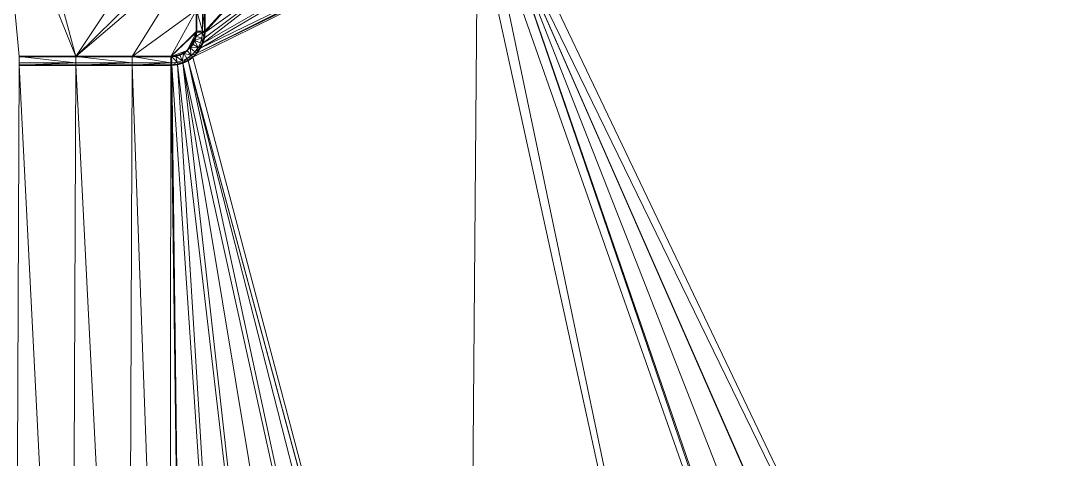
# Model space of a CAD drawing. Header units: metres. Extents: x 246428 to 246884, y 7418966 to 7419490.
# Drawn here: x 246662.37 to 246680.49, y 7419399.29 to 7419407.04 of the extents above; entities that cross this region are included whole.
import ezdxf

# ---------------------------------------------------------------- set-up
doc = ezdxf.new("R2010")
doc.units = ezdxf.units.M
doc.linetypes.add('blank name', pattern=[0])
doc.layers.add('_12D_UNMAPPED', color=7, linetype='Continuous')
for name, color, linetype, lineweight, true_color in [('KERB_BACK', 7, 'Continuous', 35, 0x5fd2ff), ('KERB_LINE', 7, 'Continuous', 18, 0xb9b9b9), ('KERB_LIP', 7, 'Continuous', 35, 0x5fd2ff), ('KERB_TOP', 7, 'Continuous', 18, 0xb9b9b9)]:
    doc.layers.add(name, color=color, linetype=linetype, lineweight=lineweight, true_color=true_color)

msp = doc.modelspace()

# ---------------------------------------------------------------- linework, layer by layer
at = {"layer": '_12D_UNMAPPED', "color": 3, "linetype": 'blank name', "lineweight": 0}
for points in [[(246681.029, 7419388.055, 34.594), (246670.921, 7419409.217, 34.197), (246681.454, 7419414.055, 34.341)], [(246662.427, 7419409.825, 34.184), (246663.346, 7419406.407, 34.239), (246662.048, 7419409.642, 34.179)], [(246665.134, 7419409.089, 34.245), (246663.346, 7419406.407, 34.239), (246662.427, 7419409.825, 34.184)], [(246663.346, 7419406.407, 34.239), (246662.346, 7419406.407, 34.221), (246662.048, 7419409.642, 34.179)], [(246681.029, 7419388.055, 34.594), (246670.796, 7419409.061, 34.195), (246670.921, 7419409.217, 34.197)], [(246665.435, 7419408.466, 34.257), (246663.346, 7419406.407, 34.239), (246665.134, 7419409.089, 34.245)], [(246677.979, 7419388.055, 34.538), (246670.634, 7419408.945, 34.193), (246670.796, 7419409.061, 34.195)], [(246678.029, 7419388.055, 34.539), (246677.979, 7419388.055, 34.538), (246670.796, 7419409.061, 34.195)], [(246679.029, 7419388.055, 34.557), (246678.029, 7419388.055, 34.539), (246670.796, 7419409.061, 34.195)], [(246680.008, 7419388.055, 34.575), (246679.029, 7419388.055, 34.557), (246670.796, 7419409.061, 34.195)], [(246680.029, 7419388.055, 34.575), (246680.008, 7419388.055, 34.575), (246670.796, 7419409.061, 34.195)], [(246681.029, 7419388.055, 34.594), (246680.029, 7419388.055, 34.575), (246670.796, 7419409.061, 34.195)], [(246670.448, 7419408.874, 34.191), (246670.279, 7419388.055, 34.397), (246665.414, 7419406.396, 34.125)], [(246665.414, 7419406.396, 34.125), (246665.485, 7419406.467, 34.126), (246670.448, 7419408.874, 34.191)], [(246665.485, 7419406.467, 34.126), (246670.295, 7419408.855, 34.19), (246670.448, 7419408.874, 34.191)], [(246670.279, 7419408.855, 34.189), (246665.485, 7419406.467, 34.126), (246665.543, 7419406.548, 34.126)], [(246665.485, 7419406.467, 34.126), (246670.279, 7419408.855, 34.189), (246670.295, 7419408.855, 34.19)], [(246665.543, 7419406.548, 34.126), (246665.587, 7419406.637, 34.126), (246669.449, 7419408.855, 34.174)], [(246670.279, 7419408.855, 34.189), (246665.543, 7419406.548, 34.126), (246669.449, 7419408.855, 34.174)], [(246665.587, 7419406.637, 34.126), (246668.449, 7419408.855, 34.156), (246669.449, 7419408.855, 34.174)], [(246665.587, 7419406.637, 34.126), (246665.616, 7419406.733, 34.125), (246668.449, 7419408.855, 34.156)], [(246665.616, 7419406.733, 34.125), (246665.628, 7419406.832, 34.125), (246668.449, 7419408.855, 34.156)], [(246665.628, 7419406.832, 34.125), (246665.629, 7419406.857, 34.124), (246667.449, 7419408.855, 34.138)], [(246665.628, 7419406.832, 34.125), (246667.449, 7419408.855, 34.138), (246668.449, 7419408.855, 34.156)], [(246665.629, 7419406.857, 34.124), (246665.629, 7419407.232, 34.121), (246667.449, 7419408.855, 34.138)], [(246675.008, 7419388.055, 34.484), (246670.279, 7419388.055, 34.397), (246670.448, 7419408.874, 34.191)], [(246675.008, 7419388.055, 34.484), (246670.448, 7419408.874, 34.191), (246670.634, 7419408.945, 34.193)], [(246677.979, 7419388.055, 34.538), (246675.008, 7419388.055, 34.484), (246670.634, 7419408.945, 34.193)], [(246665.479, 7419408.232, 34.261), (246663.346, 7419406.407, 34.239), (246665.435, 7419408.466, 34.257)], [(246664.346, 7419406.407, 34.257), (246663.346, 7419406.407, 34.239), (246665.479, 7419408.232, 34.261)], [(246665.479, 7419407.232, 34.271), (246664.346, 7419406.407, 34.257), (246665.479, 7419408.232, 34.261)], [(246665.029, 7419406.407, 34.27), (246664.346, 7419406.407, 34.257), (246665.479, 7419407.232, 34.271)], [(246665.479, 7419406.857, 34.274), (246665.029, 7419406.407, 34.27), (246665.479, 7419407.232, 34.271)], [(246665.589, 7419406.857, 34.274), (246665.479, 7419406.857, 34.274), (246665.479, 7419407.232, 34.271)], [(246665.589, 7419407.232, 34.271), (246665.589, 7419406.857, 34.274), (246665.479, 7419407.232, 34.271)], [(246665.629, 7419406.857, 34.124), (246665.589, 7419406.857, 34.274), (246665.589, 7419407.232, 34.271)], [(246665.629, 7419407.232, 34.121), (246665.629, 7419406.857, 34.124), (246665.589, 7419407.232, 34.271)], [(246665.479, 7419406.838, 34.275), (246665.029, 7419406.407, 34.27), (246665.479, 7419406.857, 34.274)], [(246665.589, 7419406.857, 34.274), (246665.589, 7419406.834, 34.275), (246665.479, 7419406.857, 34.274)], [(246665.589, 7419406.834, 34.275), (246665.479, 7419406.838, 34.275), (246665.479, 7419406.857, 34.274)], [(246665.629, 7419406.857, 34.124), (246665.628, 7419406.832, 34.125), (246665.589, 7419406.857, 34.274)], [(246665.628, 7419406.832, 34.125), (246665.589, 7419406.834, 34.275), (246665.589, 7419406.857, 34.274)], [(246665.317, 7419406.512, 34.275), (246665.029, 7419406.407, 34.27), (246665.479, 7419406.838, 34.275)], [(246665.469, 7419406.764, 34.275), (246665.317, 7419406.512, 34.275), (246665.479, 7419406.838, 34.275)], [(246665.415, 7419406.625, 34.276), (246665.317, 7419406.512, 34.275), (246665.469, 7419406.764, 34.275)], [(246665.448, 7419406.692, 34.276), (246665.415, 7419406.625, 34.276), (246665.469, 7419406.764, 34.275)], [(246665.509, 7419406.568, 34.276), (246665.415, 7419406.625, 34.276), (246665.448, 7419406.692, 34.276)], [(246665.577, 7419406.741, 34.275), (246665.448, 7419406.692, 34.276), (246665.469, 7419406.764, 34.275)], [(246665.577, 7419406.741, 34.275), (246665.55, 7419406.652, 34.276), (246665.448, 7419406.692, 34.276)], [(246665.55, 7419406.652, 34.276), (246665.509, 7419406.568, 34.276), (246665.448, 7419406.692, 34.276)], [(246665.589, 7419406.834, 34.275), (246665.469, 7419406.764, 34.275), (246665.479, 7419406.838, 34.275)], [(246665.589, 7419406.834, 34.275), (246665.577, 7419406.741, 34.275), (246665.469, 7419406.764, 34.275)], [(246665.587, 7419406.637, 34.126), (246665.55, 7419406.652, 34.276), (246665.577, 7419406.741, 34.275)], [(246665.616, 7419406.733, 34.125), (246665.577, 7419406.741, 34.275), (246665.589, 7419406.834, 34.275)], [(246665.616, 7419406.733, 34.125), (246665.587, 7419406.637, 34.126), (246665.577, 7419406.741, 34.275)], [(246665.628, 7419406.832, 34.125), (246665.616, 7419406.733, 34.125), (246665.589, 7419406.834, 34.275)], [(246665.189, 7419406.436, 34.273), (246665.029, 7419406.407, 34.27), (246665.317, 7419406.512, 34.275)], [(246665.256, 7419406.469, 34.274), (246665.189, 7419406.436, 34.273), (246665.317, 7419406.512, 34.275)], [(246665.388, 7419406.427, 34.275), (246665.256, 7419406.469, 34.274), (246665.317, 7419406.512, 34.275)], [(246665.371, 7419406.564, 34.276), (246665.317, 7419406.512, 34.275), (246665.415, 7419406.625, 34.276)], [(246665.388, 7419406.427, 34.275), (246665.317, 7419406.512, 34.275), (246665.371, 7419406.564, 34.276)], [(246665.509, 7419406.568, 34.276), (246665.371, 7419406.564, 34.276), (246665.415, 7419406.625, 34.276)], [(246665.509, 7419406.568, 34.276), (246665.454, 7419406.493, 34.276), (246665.371, 7419406.564, 34.276)], [(246665.454, 7419406.493, 34.276), (246665.388, 7419406.427, 34.275), (246665.371, 7419406.564, 34.276)], [(246665.485, 7419406.467, 34.126), (246665.388, 7419406.427, 34.275), (246665.454, 7419406.493, 34.276)], [(246665.543, 7419406.548, 34.126), (246665.454, 7419406.493, 34.276), (246665.509, 7419406.568, 34.276)], [(246665.543, 7419406.548, 34.126), (246665.485, 7419406.467, 34.126), (246665.454, 7419406.493, 34.276)], [(246665.587, 7419406.637, 34.126), (246665.509, 7419406.568, 34.276), (246665.55, 7419406.652, 34.276)], [(246665.587, 7419406.637, 34.126), (246665.543, 7419406.548, 34.126), (246665.509, 7419406.568, 34.276)], [(246663.346, 7419406.297, 34.239), (246662.346, 7419406.407, 34.221), (246663.346, 7419406.407, 34.239)], [(246663.346, 7419406.297, 34.239), (246662.346, 7419406.297, 34.221), (246662.346, 7419406.407, 34.221)], [(246664.346, 7419406.297, 34.257), (246663.346, 7419406.297, 34.239), (246663.346, 7419406.407, 34.239)], [(246664.346, 7419406.297, 34.257), (246663.346, 7419406.407, 34.239), (246664.346, 7419406.407, 34.257)], [(246665.029, 7419406.297, 34.27), (246664.346, 7419406.297, 34.257), (246664.346, 7419406.407, 34.257)], [(246665.029, 7419406.297, 34.27), (246664.346, 7419406.407, 34.257), (246665.029, 7419406.407, 34.27)], [(246665.117, 7419406.416, 34.272), (246665.029, 7419406.407, 34.27), (246665.189, 7419406.436, 34.273)], [(246665.042, 7419406.407, 34.27), (246665.029, 7419406.407, 34.27), (246665.117, 7419406.416, 34.272)], [(246665.045, 7419406.297, 34.27), (246665.029, 7419406.297, 34.27), (246665.042, 7419406.407, 34.27)], [(246665.029, 7419406.297, 34.27), (246665.029, 7419406.407, 34.27), (246665.042, 7419406.407, 34.27)], [(246665.138, 7419406.308, 34.272), (246665.042, 7419406.407, 34.27), (246665.117, 7419406.416, 34.272)], [(246665.138, 7419406.308, 34.272), (246665.045, 7419406.297, 34.27), (246665.042, 7419406.407, 34.27)], [(246665.046, 7419406.257, 34.12), (246665.045, 7419406.297, 34.27), (246665.138, 7419406.308, 34.272)], [(246665.146, 7419406.268, 34.122), (246665.046, 7419406.257, 34.12), (246665.138, 7419406.308, 34.272)], [(246665.228, 7419406.333, 34.273), (246665.117, 7419406.416, 34.272), (246665.189, 7419406.436, 34.273)], [(246665.228, 7419406.333, 34.273), (246665.138, 7419406.308, 34.272), (246665.117, 7419406.416, 34.272)], [(246665.242, 7419406.296, 34.123), (246665.138, 7419406.308, 34.272), (246665.228, 7419406.333, 34.273)], [(246665.242, 7419406.296, 34.123), (246665.146, 7419406.268, 34.122), (246665.138, 7419406.308, 34.272)], [(246665.228, 7419406.333, 34.273), (246665.189, 7419406.436, 34.273), (246665.256, 7419406.469, 34.274)], [(246665.312, 7419406.374, 34.274), (246665.228, 7419406.333, 34.273), (246665.256, 7419406.469, 34.274)], [(246665.242, 7419406.296, 34.123), (246665.228, 7419406.333, 34.273), (246665.312, 7419406.374, 34.274)], [(246665.332, 7419406.339, 34.124), (246665.242, 7419406.296, 34.123), (246665.312, 7419406.374, 34.274)], [(246669.271, 7419388.055, 34.379), (246665.242, 7419406.296, 34.123), (246665.332, 7419406.339, 34.124)], [(246665.388, 7419406.427, 34.275), (246665.312, 7419406.374, 34.274), (246665.256, 7419406.469, 34.274)], [(246665.414, 7419406.396, 34.125), (246665.312, 7419406.374, 34.274), (246665.388, 7419406.427, 34.275)], [(246665.414, 7419406.396, 34.125), (246665.332, 7419406.339, 34.124), (246665.312, 7419406.374, 34.274)], [(246670.279, 7419388.055, 34.397), (246665.332, 7419406.339, 34.124), (246665.414, 7419406.396, 34.125)], [(246670.271, 7419388.055, 34.397), (246670.008, 7419388.055, 34.392), (246665.332, 7419406.339, 34.124)], [(246670.008, 7419388.055, 34.392), (246669.271, 7419388.055, 34.379), (246665.332, 7419406.339, 34.124)], [(246670.279, 7419388.055, 34.397), (246670.271, 7419388.055, 34.397), (246665.332, 7419406.339, 34.124)], [(246665.485, 7419406.467, 34.126), (246665.414, 7419406.396, 34.125), (246665.388, 7419406.427, 34.275)], [(246663.271, 7419388.055, 34.269), (246662.271, 7419388.055, 34.251), (246662.346, 7419406.257, 34.071)], [(246662.346, 7419406.257, 34.071), (246662.346, 7419406.297, 34.221), (246663.346, 7419406.297, 34.239)], [(246663.346, 7419406.257, 34.089), (246662.346, 7419406.257, 34.071), (246663.346, 7419406.297, 34.239)], [(246663.271, 7419388.055, 34.269), (246662.346, 7419406.257, 34.071), (246663.346, 7419406.257, 34.089)], [(246664.271, 7419388.055, 34.288), (246663.271, 7419388.055, 34.269), (246663.346, 7419406.257, 34.089)], [(246664.346, 7419406.257, 34.107), (246663.346, 7419406.257, 34.089), (246664.346, 7419406.297, 34.257)], [(246663.346, 7419406.257, 34.089), (246663.346, 7419406.297, 34.239), (246664.346, 7419406.297, 34.257)], [(246664.271, 7419388.055, 34.288), (246663.346, 7419406.257, 34.089), (246664.346, 7419406.257, 34.107)], [(246665.008, 7419388.055, 34.301), (246664.271, 7419388.055, 34.288), (246664.346, 7419406.257, 34.107)], [(246665.029, 7419406.257, 34.12), (246664.346, 7419406.257, 34.107), (246665.029, 7419406.297, 34.27)], [(246664.346, 7419406.257, 34.107), (246664.346, 7419406.297, 34.257), (246665.029, 7419406.297, 34.27)], [(246665.008, 7419388.055, 34.301), (246664.346, 7419406.257, 34.107), (246665.029, 7419406.257, 34.12)], [(246665.271, 7419388.055, 34.306), (246665.008, 7419388.055, 34.301), (246665.029, 7419406.257, 34.12)], [(246665.046, 7419406.257, 34.12), (246665.029, 7419406.257, 34.12), (246665.045, 7419406.297, 34.27)], [(246665.029, 7419406.257, 34.12), (246665.029, 7419406.297, 34.27), (246665.045, 7419406.297, 34.27)], [(246665.271, 7419388.055, 34.306), (246665.029, 7419406.257, 34.12), (246665.046, 7419406.257, 34.12)], [(246666.271, 7419388.055, 34.324), (246665.046, 7419406.257, 34.12), (246665.146, 7419406.268, 34.122)], [(246666.271, 7419388.055, 34.324), (246665.271, 7419388.055, 34.306), (246665.046, 7419406.257, 34.12)], [(246667.271, 7419388.055, 34.342), (246665.146, 7419406.268, 34.122), (246665.242, 7419406.296, 34.123)], [(246667.271, 7419388.055, 34.342), (246666.271, 7419388.055, 34.324), (246665.146, 7419406.268, 34.122)], [(246668.271, 7419388.055, 34.361), (246667.271, 7419388.055, 34.342), (246665.242, 7419406.296, 34.123)], [(246669.271, 7419388.055, 34.379), (246668.271, 7419388.055, 34.361), (246665.242, 7419406.296, 34.123)]]:
    msp.add_3dface(points, dxfattribs=at)
at = {"layer": 'KERB_BACK'}
msp.add_polyline3d([(246662.346, 7419406.407, 34.221), (246663.346, 7419406.407, 34.239), (246664.346, 7419406.407, 34.257), (246665.029, 7419406.407, 34.27), (246665.042, 7419406.407, 34.27), (246665.117, 7419406.416, 34.272), (246665.189, 7419406.436, 34.273), (246665.256, 7419406.469, 34.274), (246665.317, 7419406.512, 34.275), (246665.371, 7419406.564, 34.276), (246665.415, 7419406.625, 34.276), (246665.448, 7419406.692, 34.276), (246665.469, 7419406.764, 34.275), (246665.479, 7419406.838, 34.275), (246665.479, 7419406.857, 34.274), (246665.479, 7419407.232, 34.271)], dxfattribs=at)
at = {"layer": 'KERB_LINE'}
msp.add_polyline3d([(246662.346, 7419406.257, 34.071), (246663.346, 7419406.257, 34.089), (246664.346, 7419406.257, 34.107), (246665.029, 7419406.257, 34.12), (246665.046, 7419406.257, 34.12), (246665.146, 7419406.268, 34.122), (246665.242, 7419406.296, 34.123), (246665.332, 7419406.339, 34.124), (246665.414, 7419406.396, 34.125), (246665.485, 7419406.467, 34.126), (246665.543, 7419406.548, 34.126), (246665.587, 7419406.637, 34.126), (246665.616, 7419406.733, 34.125), (246665.628, 7419406.832, 34.125), (246665.629, 7419406.857, 34.124), (246665.629, 7419407.232, 34.121)], dxfattribs=at)
at = {"layer": 'KERB_LIP'}
msp.add_polyline3d([(246662.346, 7419406.257, 34.071), (246663.346, 7419406.257, 34.089), (246664.346, 7419406.257, 34.107), (246665.029, 7419406.257, 34.12), (246665.046, 7419406.257, 34.12), (246665.146, 7419406.268, 34.122), (246665.242, 7419406.296, 34.123), (246665.332, 7419406.339, 34.124), (246665.414, 7419406.396, 34.125), (246665.485, 7419406.467, 34.126), (246665.543, 7419406.548, 34.126), (246665.587, 7419406.637, 34.126), (246665.616, 7419406.733, 34.125), (246665.628, 7419406.832, 34.125), (246665.629, 7419406.857, 34.124), (246665.629, 7419407.232, 34.121)], dxfattribs=at)
at = {"layer": 'KERB_TOP'}
msp.add_polyline3d([(246662.346, 7419406.297, 34.221), (246663.346, 7419406.297, 34.239), (246664.346, 7419406.297, 34.257), (246665.029, 7419406.297, 34.27), (246665.045, 7419406.297, 34.27), (246665.138, 7419406.308, 34.272), (246665.228, 7419406.333, 34.273), (246665.312, 7419406.374, 34.274), (246665.388, 7419406.427, 34.275), (246665.454, 7419406.493, 34.276), (246665.509, 7419406.568, 34.276), (246665.55, 7419406.652, 34.276), (246665.577, 7419406.741, 34.275), (246665.589, 7419406.834, 34.275), (246665.589, 7419406.857, 34.274), (246665.589, 7419407.232, 34.271)], dxfattribs=at)

doc.saveas('drawing.dxf')
